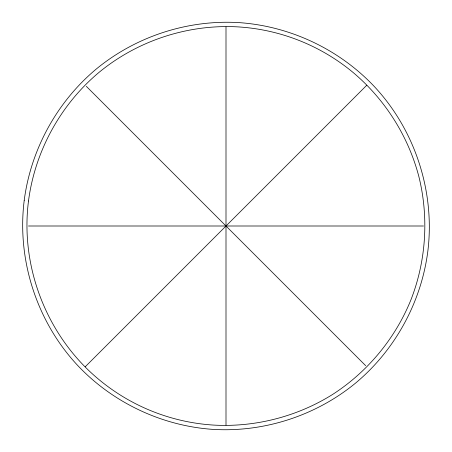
<?xml version="1.0" encoding="UTF-8"?>
<svg xmlns="http://www.w3.org/2000/svg" width="452" height="452" viewBox="0 0 452 452"><rect width="100%" height="100%" fill="white"/><g stroke="black" fill="none" stroke-linecap="round" stroke-linejoin="round"><path stroke-width="0.68" d="M85.236 366.764L366.764 85.236M28.499 226L423.501 226M86.343 86.343L365.657 365.657M226 26.928L226 425.072M24.205 200.456C16.769 259.911 36.793 321.745 77.727 365.51C112.915 402.777 162.087 425.982 213.231 429.4C264.386 432.428 316.078 415.586 355.651 383.03C395.031 350.136 421.185 302.416 427.795 251.544C435.231 192.089 415.207 130.255 374.273 86.49C339.085 49.223 289.913 26.018 238.769 22.6C187.614 19.572 135.922 36.414 96.349 68.97C56.969 101.864 30.815 149.584 24.205 200.456M28.499 200.999C19.961 267.561 47.341 336.966 99.107 379.691A198.857 198.857 0 0 0 213.502 425.078C255.205 427.422 297.275 416.603 332.666 394.415C367.804 371.747 395.472 338.215 411.094 299.427C426.213 260.408 428.937 217 418.818 176.393C408.173 135.95 384.918 99.214 352.893 72.309A198.857 198.857 0 0 0 238.498 26.922C188.433 23.967 137.837 40.443 99.107 72.309C60.568 104.502 34.968 151.205 28.499 200.999"/></g></svg>
